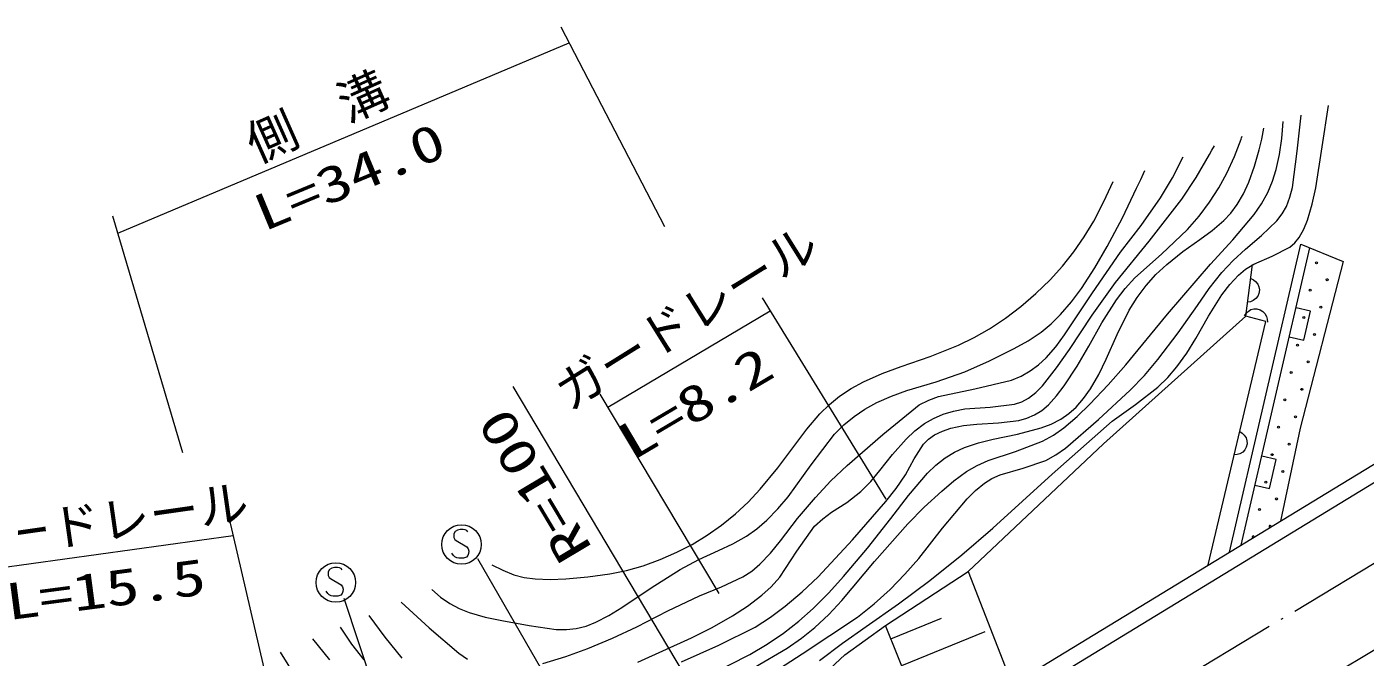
# Model space of a CAD drawing. Units: millimetres, scale not verified. Extents: x 40000 to 680000, y 20000 to 380000.
# Drawn here: x 183023 to 250281, y 287335 to 319029 of the extents above; entities that cross this region are included whole.
import ezdxf
from ezdxf.enums import TextEntityAlignment as Align

# ---------------------------------------------------------------- set-up
doc = ezdxf.new("R2010")
doc.units = ezdxf.units.MM
doc.header["$LTSCALE"] = 1000
doc.linetypes.add('USER4', pattern=[7.000001, 5.508197, -0.688525, 0.114754, -0.688525])
for name, color, linetype, lineweight in [('S-BGD', 1, 'Continuous', 13), ('S-BGD-HTXT', 6, 'Continuous', 13), ('S-BMK', 3, 'USER4', 13)]:
    doc.layers.add(name, color=color, linetype=linetype, lineweight=lineweight)
doc.styles.add('ＭＳ ゴシック', font='')
doc.styles.get('ＭＳ ゴシック').set_extended_font_data('MS Gothic')

# ---------------------------------------------------------------- blocks, each defined once
blk = doc.blocks.new('BUHIN66')
at = {"layer": 'S-BGD'}
blk.add_lwpolyline([(-636, -397), (-239, -1033), (1033, -239), (636, 397)], dxfattribs=at)
blk = doc.blocks.new('BUHIN158')
at = {"layer": 'S-BGD'}
blk.add_lwpolyline([(677, 231), (682, 312), (654, 390), (595, 479), (486, 590), (370, 658), (240, 684), (116, 653), (30, 576), (-20, 520), (-63, 421), (-54, 333), (104, -277), (81, -383), (20, -499), (-72, -576), (-165, -617), (-278, -630), (-419, -551), (-580, -387), (-639, -305), (-674, -206), (-676, -96), (-643, 34)], dxfattribs=at)
blk.add_circle((0, 0), 995, dxfattribs=at)

msp = doc.modelspace()

# ---------------------------------------------------------------- linework, layer by layer
at = {"layer": 'S-BGD'}
for p, q in [((243465, 292623), (247044, 308096)), ((247044, 308096), (249172, 307222)), ((244046, 292977), (247499, 307909)), ((232546, 285961), (267246, 307131)), ((244289, 304475), (244617, 307079)), ((249172, 307222), (247017, 298846)), ((267662, 306448), (232919, 285252)), ((237127, 298058), (244289, 304475)), ((242393, 291982), (245286, 304205)), ((245286, 304205), (244289, 304475)), ((247017, 298846), (246022, 294183)), ((230333, 291646), (237127, 298058)), ((241358, 282092), (268487, 298373)), ((205668, 292427), (205682, 292419)), ((205672, 292296), (215418, 275391)), ((226170, 288934), (230333, 291646)), ((230333, 291646), (232546, 285961)), ((198954, 290299), (204723, 272854)), ((226443, 288263), (228982, 289295)), ((224127, 287450), (226170, 288934)), ((227808, 284906), (226170, 288934)), ((226989, 286920), (231177, 288623)), ((219156, 282857), (224127, 287450))]:
    msp.add_line(p, q, dxfattribs=at)
for points in [[(222861, 287167), (224011, 288046), (225207, 288884), (226821, 290017), (228398, 291198), (230003, 292487), (231575, 293827), (234550, 296541), (237567, 299210), (238739, 300037), (239866, 300906), (240360, 301394), (240812, 301926), (241312, 302618), (241770, 303356), (242401, 304479), (243078, 305560), (243470, 306066), (243910, 306534), (244272, 306835), (244681, 307094), (245610, 307498), (246493, 307946), (246745, 308167), (246962, 308441), (247192, 308853), (247377, 309313), (247619, 310117), (247801, 310928), (248125, 312989), (248429, 315067)], [(219192, 285703), (221992, 287502), (224760, 289351), (225599, 290025), (226401, 290746), (227144, 291503), (227844, 292303), (229037, 293820), (230279, 295303), (230692, 295718), (231148, 296091), (231524, 296324), (231937, 296508), (233093, 296835), (234226, 297219), (234736, 297504), (235227, 297849), (236877, 299285), (238474, 300754), (239184, 301505), (239858, 302306), (240874, 303641), (241845, 305015), (242434, 305864), (243069, 306673), (243641, 307279), (244264, 307852), (245071, 308543), (245836, 309278), (246101, 309619), (246318, 309999), (246495, 310456), (246620, 310951), (246853, 312783), (247066, 314585)], [(219582, 286822), (221241, 287796), (221949, 288290), (222619, 288831), (223322, 289489), (223987, 290194), (225626, 292149), (227297, 294048), (228124, 294885), (229002, 295689), (229611, 296203), (230253, 296666), (230777, 296975), (231328, 297230), (232709, 297682), (234071, 298193), (234613, 298502), (235135, 298870), (235804, 299436), (236443, 300055), (237370, 301029), (238248, 302039), (240352, 304582), (242508, 307093), (243627, 308321), (244697, 309586), (245068, 310124), (245388, 310695), (245627, 311259), (245811, 311846), (245977, 312610), (246088, 313408), (246129, 313835), (246161, 314265)], [(215929, 287103), (217793, 287949), (219630, 288848), (220401, 289350), (221140, 289903), (221983, 290616), (222784, 291373), (224510, 293245), (226194, 295160), (226705, 295812), (227172, 296506), (227610, 297307), (228085, 298048), (228340, 298302), (228641, 298516), (229031, 298708), (229459, 298849), (230093, 298979), (230768, 299053), (231845, 299116), (232867, 299234), (233275, 299347), (233670, 299518), (234032, 299746), (234365, 300030), (234774, 300475), (235150, 300974), (235801, 301971), (236386, 302976), (237053, 304151), (237777, 305305), (238215, 305871), (238703, 306405), (240043, 307597), (241357, 308845), (241930, 309509), (242462, 310217), (242920, 310925), (243326, 311661), (243708, 312501), (244039, 313375), (244065, 313451), (244094, 313535)], [(216319, 285939), (219365, 287473), (220221, 287986), (221051, 288553), (221814, 289148), (222540, 289791), (223321, 290569), (224059, 291389), (225269, 292824), (226444, 294312), (227332, 295464), (228278, 296591), (228704, 296998), (229169, 297359), (229642, 297644), (230146, 297877), (230849, 298113), (231587, 298297), (232801, 298551), (233990, 298862), (234502, 299058), (234981, 299307), (235382, 299584), (235751, 299912), (236129, 300341), (236473, 300823), (236896, 301552), (237267, 302311), (237819, 303562), (238421, 304777), (238818, 305413), (239268, 306020), (239763, 306571), (240304, 307084), (241113, 307732), (241965, 308336), (242592, 308791), (243171, 309285), (243526, 309666), (243842, 310094), (244158, 310636), (244425, 311214), (244716, 312021), (244950, 312844), (245078, 313383), (245191, 313923)], [(213734, 287085), (216430, 288310), (217466, 288832), (218480, 289410), (219234, 289906), (219964, 290459), (220431, 290882), (220860, 291355), (221714, 292661), (222612, 293923), (223018, 294294), (223468, 294622), (224225, 295120), (224940, 295664), (225433, 296163), (225891, 296714), (226522, 297523), (227206, 298300), (227654, 298714), (228136, 299077), (228591, 299341), (229070, 299550), (229600, 299710), (230163, 299816), (231438, 299904), (232665, 300050), (233024, 300176), (233368, 300363), (233731, 300644), (234066, 300981), (234767, 301882), (235415, 302812), (236557, 304524), (237732, 306179), (239416, 308244), (241060, 310356), (241779, 311458), (242453, 312601), (242577, 312818), (242704, 313044)], [(208950, 287028), (210107, 287379), (211210, 287775), (212454, 288289), (213672, 288858), (215241, 289669), (216836, 290426), (217939, 290872), (219014, 291370), (219453, 291666), (219865, 292016), (220395, 292571), (220896, 293183), (221760, 294304), (222655, 295370), (223428, 296197), (224241, 296981), (226034, 298527), (227873, 300031), (228346, 300263), (228844, 300441), (230672, 300821), (232500, 301263), (232991, 301469), (233449, 301726), (233865, 302031), (234254, 302393), (234729, 302937), (235173, 303538), (236574, 305658), (237991, 307694), (239015, 309041), (239993, 310426), (240589, 311439), (241141, 312492)], [(203383, 290742), (203813, 290363), (204281, 290032), (204751, 289782), (205259, 289581), (206056, 289357), (206897, 289184), (208275, 288925), (209631, 288731), (210140, 288724), (210638, 288777), (211127, 288903), (211612, 289092), (212279, 289437), (212930, 289842), (214394, 290832), (215864, 291754), (216802, 292254), (217784, 292708), (218500, 293040), (219191, 293426), (219716, 293797), (220214, 294224), (220768, 294790), (221283, 295402), (222436, 297010), (223618, 298554), (224079, 299015), (224593, 299441), (225142, 299810), (225733, 300134), (226484, 300465), (227254, 300740), (228717, 301182), (230159, 301681), (231407, 302234), (232647, 302851), (233336, 303241), (233989, 303680), (234496, 304095), (234972, 304564), (235513, 305196), (236016, 305877), (236693, 306914), (237316, 307976), (238079, 309426), (238793, 310910), (238998, 311354), (239205, 311808)], [(206401, 291987), (206942, 291705), (207501, 291482), (208025, 291347), (208566, 291271), (209331, 291240), (210103, 291270), (211221, 291369), (212319, 291527), (213158, 291700), (213995, 291935), (214852, 292243), (215695, 292610), (216467, 293010), (217220, 293470), (217942, 293977), (218635, 294538), (219277, 295138), (219881, 295786), (220765, 296862), (221614, 297990), (222222, 298797), (222879, 299567), (223355, 300032), (223870, 300451), (224450, 300837), (225075, 301179), (226006, 301594), (226965, 301956), (228418, 302461), (229847, 303021), (230638, 303406), (231401, 303846), (232203, 304380), (232980, 304971), (233737, 305619), (234452, 306311), (235073, 306992), (235646, 307710), (236166, 308463), (236639, 309257), (237150, 310239), (237618, 311248)], [(244528, 306372), (244659, 306307), (244766, 306221), (244883, 306092), (244938, 305952), (244962, 305806), (244938, 305622), (244879, 305487), (244791, 305365), (244646, 305266), (244521, 305209), (244378, 305182)], [(244208, 304497), (244291, 304618), (244391, 304712), (244535, 304809), (244681, 304844), (244828, 304848), (245008, 304800), (245133, 304722), (245242, 304618), (245320, 304460), (245359, 304328), (245366, 304183)], [(243977, 298678), (244101, 298599), (244198, 298502), (244300, 298361), (244340, 298216), (244348, 298069), (244305, 297888), (244232, 297760), (244132, 297649), (243976, 297565), (243846, 297522), (243701, 297510)], [(201839, 290106), (203245, 288816), (204731, 287536), (205162, 287244)], [(200212, 289435), (201012, 288351), (201870, 287292)], [(198766, 288839), (199346, 287999), (199969, 287205)], [(197376, 288266), (198237, 287209)], [(195756, 287598), (196619, 286209)]]:
    msp.add_lwpolyline(points, dxfattribs=at)
for centre in [(247839, 307162), (248369, 306314), (247521, 305785), (248050, 304936), (247202, 304407), (247732, 303559), (246883, 303029), (247413, 302181), (246565, 301651), (247094, 300803), (246246, 300273), (246776, 299425), (245927, 298895), (246457, 298047), (245609, 297518), (246138, 296669), (245290, 296140), (245820, 295291), (244971, 294762)]:
    msp.add_circle(centre, 49.8, dxfattribs=at)
for centre, start, end in [((245501, 293914), 323.01057, 277.8629), ((244653, 293384), 7.94942, 232.92405)]:
    msp.add_arc(centre, 49.8, start, end, dxfattribs=at)
at = {"layer": 'S-BGD-HTXT'}
for p, q in [((209861, 319029), (215069, 308992)), ((187595, 308657), (210278, 318226)), ((187338, 309527), (190853, 297620)), ((219979, 305409), (226193, 295277)), ((212214, 299899), (220383, 304749)), ((207448, 300941), (222749, 275244)), ((211818, 300564), (217800, 290532)), ((193146, 294511), (196236, 281233)), ((179655, 291556), (193394, 293447))]:
    msp.add_line(p, q, dxfattribs=at)
at = {"layer": 'S-BMK'}
msp.add_line((222750, 275219), (263827, 299944), dxfattribs=at)

# ---------------------------------------------------------------- block references
at = {"rotation": 45}
for name, p in [('BUHIN66', (246635, 304176)), ('BUHIN66', (244909, 296710)), ('BUHIN158', (204869, 293002)), ('BUHIN158', (198554, 291092))]:
    msp.add_blockref(name, p, dxfattribs=at)

# ---------------------------------------------------------------- texts
at = {"layer": 'S-BGD-HTXT', "style": 'ＭＳ ゴシック'}
for s, rotation, p in [('側\u3000溝', 24, (194799, 311655)), ('ガードレール', 32, (210578, 299212)), ('ガードレール', 8.1, (179489, 291627))]:
    msp.add_text(s, height=1833, rotation=rotation, dxfattribs=at).set_placement(p, align=Align.BOTTOM_LEFT)
at = {"layer": 'S-BGD-HTXT', "style": 'ＭＳ ゴシック', "width": 1.35}
for s, rotation, p in [('L=34.0', 22.5, (195137, 308208)), ('L=8.2', 30.6, (213752, 296723)), ('R=100', 120.8, (211947, 293080)), ('L=15.5', 7.5, (182167, 288651))]:
    msp.add_text(s, height=1833, rotation=rotation, dxfattribs=at).set_placement(p, align=Align.BOTTOM_LEFT)

doc.saveas('drawing.dxf')
